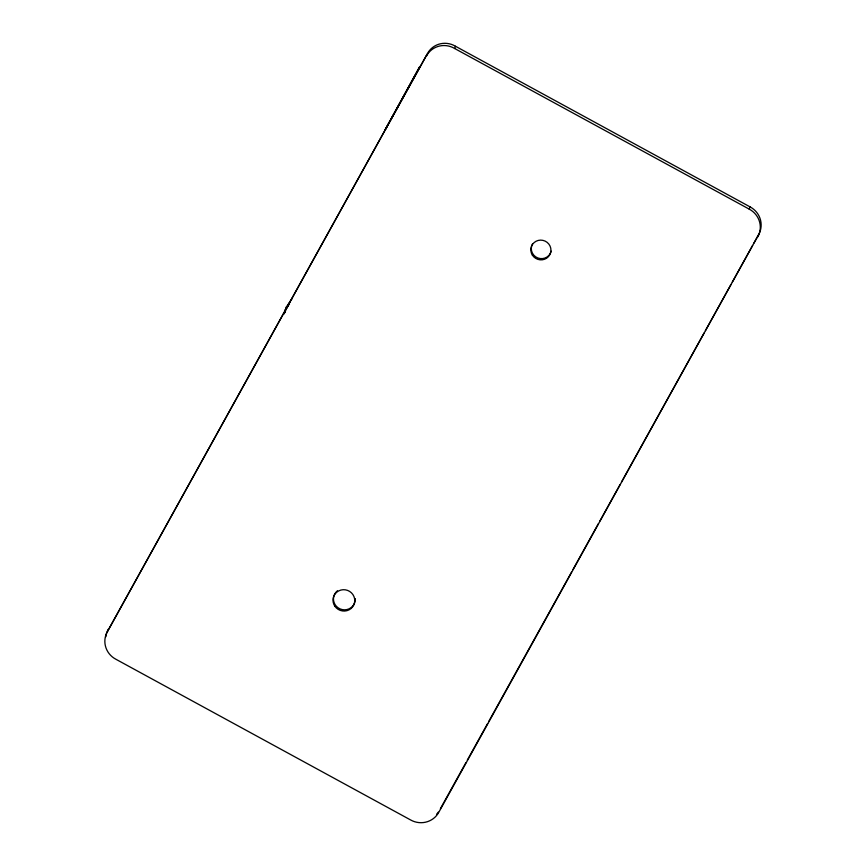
<?xml version="1.0" encoding="UTF-8"?>
<svg xmlns="http://www.w3.org/2000/svg" width="866" height="866" viewBox="0 0 866 866"><rect width="100%" height="100%" fill="white"/><g stroke="black" fill="none" stroke-linecap="round" stroke-linejoin="round"><path stroke-width="1.3" d="M284.275 313.903L285.163 310.266L289.525 303.847M285.12 312.485L286.462 306.824L292.275 298.261M107.536 631.401L427.165 54.125A20.07 19.572 20.6 0 1 455.473 46.255L750.064 206.887A20.654 20.145 20.6 0 1 758.54 234.805L438.91 812.081A20.589 20.08 20.6 0 1 410.603 819.95L116.012 659.318A20.459 19.95 20.6 0 1 107.536 631.401L427.165 54.125M286.462 306.824L285.076 310.515L287.977 306.228M385.056 129.846L419.837 66.455L385.283 129.673M426.332 56.355A20.07 19.572 20.6 0 1 454.639 48.496L455.473 46.255M757.696 237.035A20.654 20.145 20.6 0 0 749.22 209.128L750.064 206.887M440.404 808.671L465.984 762.524M467.294 760.153L487.634 723.478M488.944 721.107L571.592 572.025M572.902 569.655L598.482 523.508M599.802 521.148L620.132 484.462M621.442 482.102L704.09 333.009M705.411 330.65L730.991 284.503M732.3 282.132L752.63 245.457M753.95 243.086L758.54 234.805M454.639 48.496L749.22 209.128M438.326 812.135A20.589 20.08 20.6 0 1 436.605 814.213M105.825 636.781A20.459 19.95 20.6 0 1 108.38 629.171M355.201 598.568A10.922 10.652 20.6 0 1 340.002 608.874A10.922 10.652 20.6 0 1 337.491 590.731M551.155 251.194A10.1 9.851 20.6 0 1 537.775 257.938A10.1 9.851 20.6 0 1 532.493 243.931M532.319 255.048A10.1 9.851 20.6 0 0 549.748 254.831A10.1 9.851 20.6 0 0 540.59 240.12A10.1 9.851 20.6 0 0 532.319 255.048M334.861 606.222A10.922 10.652 20.6 0 0 353.664 605.215A10.922 10.652 20.6 0 0 343.109 589.714A10.922 10.652 20.6 0 0 334.861 606.222"/></g></svg>
